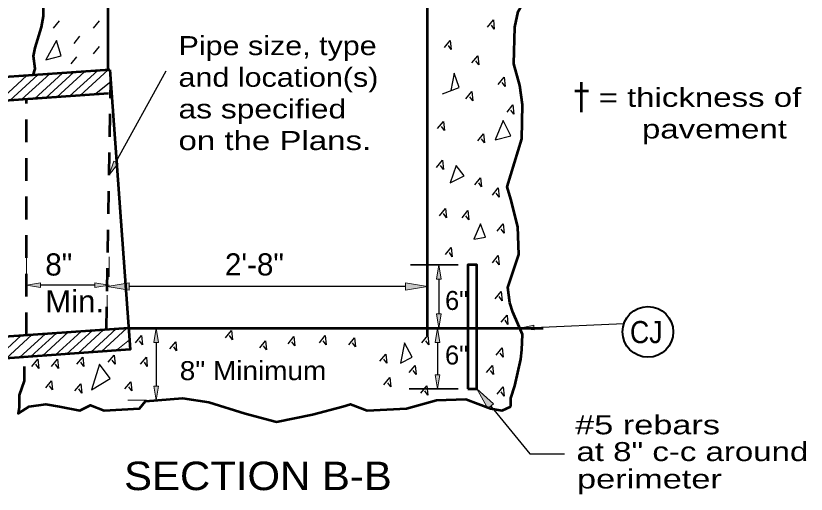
# Model space of a CAD drawing. Extents: x 90.4 to 125.8, y 0.5 to 22.5.
# Drawn here: x 112.141 to 117.136, y 11.763 to 14.787 of the extents above; entities that cross this region are included whole.
import ezdxf

# ---------------------------------------------------------------- set-up
doc = ezdxf.new("R2010")
doc.units = 0
doc.header["$LTSCALE"] = 0.048
doc.linetypes.add('MEDIUM_DASHED', pattern=[4.5, 3, -1.5])
for name, color, linetype, lineweight in [('1', 7, 'Continuous', 53), ('2', 7, 'MEDIUM_DASHED', 53), ('3', 7, 'Continuous', 13), ('4', 7, 'Continuous', 25), ('6', 7, 'Continuous', 13)]:
    doc.layers.add(name, color=color, linetype=linetype, lineweight=lineweight)

msp = doc.modelspace()

# ---------------------------------------------------------------- hatches: boundary and pattern name
at = {"layer": '1'}
for points in [[(114.82967, 13.12267), (114.79967, 13.12267), (114.81467, 13.21267), (114.81467, 13.21267)], [(112.298, 13.06892), (112.298, 13.09892), (112.208, 13.08392), (112.208, 13.08392)], [(112.6405, 13.06892), (112.6405, 13.09892), (112.73042, 13.08392), (112.73042, 13.08392)], [(112.85842, 13.05242), (112.85842, 13.09908), (112.71842, 13.07575), (112.71842, 13.07575)], [(114.60333, 13.05242), (114.60333, 13.09908), (114.74333, 13.07575), (114.74333, 13.07575)], [(114.82967, 12.90283), (114.79967, 12.90283), (114.81467, 12.81283), (114.81467, 12.81283)], [(113.0435, 12.72283), (113.0135, 12.72283), (113.0285, 12.81283), (113.0285, 12.81283)], [(114.82183, 12.72283), (114.79183, 12.72283), (114.80683, 12.81283), (114.80683, 12.81283)], [(114.82183, 12.5185), (114.79183, 12.5185), (114.80683, 12.4285), (114.80683, 12.4285)], [(113.0435, 12.44642), (113.0135, 12.44642), (113.0285, 12.35642), (113.0285, 12.35642)]]:
    msp.add_hatch(color=256, dxfattribs=at).paths.add_polyline_path(points)
at = {"layer": '3'}
for points in [[(112.78717, 13.85417), (112.76092, 13.86858), (112.73075, 13.78242), (112.73075, 13.78242)], [(115.41717, 12.80183), (115.41583, 12.83175), (115.32658, 12.81283), (115.32658, 12.81283)], [(115.12442, 12.30525), (115.16058, 12.33475), (115.054, 12.4285), (115.054, 12.4285)]]:
    msp.add_hatch(color=256, dxfattribs=at).paths.add_polyline_path(points)

# ---------------------------------------------------------------- linework, layer by layer
at = {"layer": '1'}
for p, q in [((112.72533, 14.44542), (112.72533, 16.20675)), ((114.74333, 12.76333), (114.74333, 16.20675)), ((112.73592, 14.44608), (110.75525, 14.3095)), ((112.72792, 14.29608), (110.72167, 14.15667)), ((112.85342, 12.81283), (110.89167, 12.6775)), ((112.85342, 12.81283), (115.474, 12.81283))]:
    msp.add_line(p, q, dxfattribs=at)
at = {"layer": '1', "lineweight": 13}
for p, q in [((112.208, 13.13825), (112.208, 13.26392)), ((112.7305, 13.13625), (112.7305, 13.26392)), ((114.74333, 13.13008), (114.74333, 13.25575)), ((112.71842, 13.02142), (112.71842, 12.89575)), ((113.091, 12.81283), (113.2085, 12.81283)), ((114.8615, 12.81283), (114.98683, 12.81283)), ((114.86933, 12.81283), (114.99467, 12.81283)), ((112.96642, 12.35642), (112.8485, 12.35642))]:
    msp.add_line(p, q, dxfattribs=at)
at = {"layer": '1', "lineweight": 35}
for p, q in [((114.93583, 13.21267), (114.63467, 13.21267)), ((114.93583, 12.4285), (114.62683, 12.4285))]:
    msp.add_line(p, q, dxfattribs=at)
at = {"layer": '1', "lineweight": 25}
for p, q in [((114.81467, 13.12267), (114.81467, 12.90283)), ((112.6405, 13.08392), (112.298, 13.08392)), ((114.60333, 13.07575), (112.85842, 13.07575)), ((113.0285, 12.72283), (113.0285, 12.44642)), ((114.80683, 12.72283), (114.80683, 12.5185))]:
    msp.add_line(p, q, dxfattribs=at)
at = {"layer": '1'}
for points in [[(112.25175, 14.41275), (112.26383, 14.45208), (112.25192, 14.53142), (112.26383, 14.58575), (112.30367, 14.71517), (112.31558, 14.78608), (112.31558, 14.86125), (112.24792, 14.999), (112.232, 15.10342), (112.21208, 15.22867), (112.228, 15.29967), (112.26383, 15.3915), (112.25983, 15.4875), (112.20817, 15.55433), (112.20417, 15.642), (112.27575, 15.77558), (112.27975, 15.85908), (112.236, 15.93008), (112.236, 15.99683), (112.236, 16.06783), (112.25275, 16.21383)], [(115.29492, 14.71617), (115.31583, 14.81517), (115.36358, 14.89867), (115.36358, 14.95708), (115.29992, 15.12408), (115.284, 15.22433), (115.33967, 15.27442), (115.33967, 15.39133), (115.30783, 15.45808), (115.38742, 15.54992), (115.44317, 15.66683), (115.52275, 15.72525), (115.62617, 15.75033), (115.73767, 15.767), (115.79333, 15.78375), (115.87292, 15.767), (115.92067, 15.767), (115.96842, 15.80042), (116.24825, 15.82258)], [(115.27017, 12.31833), (115.27017, 12.37017), (115.29492, 12.44792), (115.33192, 12.61642), (115.33808, 12.67475), (115.34433, 12.772), (115.2825, 12.91458), (115.264, 12.97292), (115.25167, 13.07008), (115.31958, 13.2775), (115.31342, 13.45242), (115.27017, 13.62742), (115.24542, 13.70517), (115.33808, 14.00983), (115.34433, 14.22367), (115.32575, 14.34683), (115.28867, 14.48292), (115.29492, 14.71617)], [(112.73592, 14.44608), (112.863, 12.67867), (110.93075, 12.53808)], [(112.19392, 12.57108), (112.19392, 12.48033), (112.16308, 12.38958), (112.16308, 12.31183), (112.15683, 12.27292), (112.22483, 12.31833), (112.32983, 12.33125), (112.41633, 12.31833), (112.546, 12.29242), (112.614, 12.32483), (112.7005, 12.29242), (112.92283, 12.30533), (112.95992, 12.35075), (113.19467, 12.37017), (113.36142, 12.34425), (113.59, 12.27292), (113.78767, 12.22108), (114.01617, 12.2665), (114.20767, 12.31833), (114.25708, 12.33125), (114.36208, 12.29242), (114.60925, 12.30533), (114.80067, 12.35717), (114.986, 12.36367), (115.14042, 12.30533), (115.21458, 12.29242), (115.27017, 12.31833)]]:
    msp.add_lwpolyline(points, dxfattribs=at)
at = {"layer": '1', "lineweight": 13}
for points in [[(114.82967, 13.12267), (114.79967, 13.12267), (114.81467, 13.21267), (114.81467, 13.21267)], [(112.298, 13.06892), (112.298, 13.09892), (112.208, 13.08392), (112.208, 13.08392)], [(112.6405, 13.06892), (112.6405, 13.09892), (112.73042, 13.08392), (112.73042, 13.08392)], [(112.85842, 13.05242), (112.85842, 13.09908), (112.71842, 13.07575), (112.71842, 13.07575)], [(114.60333, 13.05242), (114.60333, 13.09908), (114.74333, 13.07575), (114.74333, 13.07575)], [(114.82967, 12.90283), (114.79967, 12.90283), (114.81467, 12.81283), (114.81467, 12.81283)], [(113.0435, 12.72283), (113.0135, 12.72283), (113.0285, 12.81283), (113.0285, 12.81283)], [(114.82183, 12.72283), (114.79183, 12.72283), (114.80683, 12.81283), (114.80683, 12.81283)], [(114.82183, 12.5185), (114.79183, 12.5185), (114.80683, 12.4285), (114.80683, 12.4285)], [(113.0435, 12.44642), (113.0135, 12.44642), (113.0285, 12.35642), (113.0285, 12.35642)]]:
    msp.add_lwpolyline(points, close=True, dxfattribs=at)
at = {"layer": '1'}
msp.add_lwpolyline([(114.99833, 12.4285), (115.054, 12.4285), (115.054, 13.21267), (114.99833, 13.21267)], close=True, dxfattribs=at)
at = {"layer": '2'}
for p, q in [((112.71342, 12.80317), (112.74125, 14.37192)), ((112.208, 12.76825), (112.208, 14.25992))]:
    msp.add_line(p, q, dxfattribs=at)
at = {"layer": '3', "lineweight": 25}
for p, q in [((112.774, 13.86133), (113.09108, 14.44008)), ((115.4165, 12.81675), (115.98442, 12.84192))]:
    msp.add_line(p, q, dxfattribs=at)
at = {"layer": '3', "lineweight": 53}
for p, q in [((115.71433, 14.368), (115.71433, 14.179)), ((115.761, 14.3115), (115.67483, 14.3115))]:
    msp.add_line(p, q, dxfattribs=at)
at = {"layer": '3'}
for points in [[(112.78717, 13.85417), (112.76092, 13.86858), (112.73075, 13.78242), (112.73075, 13.78242)], [(115.41717, 12.80183), (115.41583, 12.83175), (115.32658, 12.81283), (115.32658, 12.81283)], [(115.12442, 12.30525), (115.16058, 12.33475), (115.054, 12.4285), (115.054, 12.4285)]]:
    msp.add_lwpolyline(points, close=True, dxfattribs=at)
at = {"layer": '3', "lineweight": 25}
msp.add_lwpolyline([(115.1425, 12.32), (115.38917, 12.01767), (115.60858, 12.01767)], dxfattribs=at)
at = {"layer": '3', "lineweight": 40}
msp.add_circle((116.13583, 12.78917), 0.16035, dxfattribs=at)
at = {"layer": '4'}
for p, q in [((112.37925, 14.70975), (112.41633, 14.75508)), ((112.6325, 14.70975), (112.66958, 14.75508)), ((115.12192, 14.71617), (115.159, 14.76158)), ((115.159, 14.76158), (115.16517, 14.70325)), ((115.16517, 14.70325), (115.14658, 14.72917)), ((112.509, 14.6125), (112.546, 14.65783)), ((112.6325, 14.54767), (112.66958, 14.59308)), ((114.85008, 14.58658), (114.88717, 14.63192)), ((114.89333, 14.57358), (114.87483, 14.59958)), ((114.88717, 14.63192), (114.89333, 14.57358)), ((112.49042, 14.48292), (112.5275, 14.52825)), ((115.02308, 14.48933), (115.06017, 14.53475)), ((115.06633, 14.47642), (115.04775, 14.50233)), ((115.06017, 14.53475), (115.06633, 14.47642)), ((112.48142, 14.27892), (112.65858, 14.44075)), ((112.54825, 14.28358), (112.72533, 14.44542)), ((112.03333, 14.24783), (112.21067, 14.40992)), ((112.10375, 14.25267), (112.28108, 14.41475)), ((112.178, 14.25783), (112.35525, 14.41983)), ((112.25958, 14.2635), (112.43683, 14.4255)), ((112.3305, 14.26842), (112.50767, 14.43033)), ((112.40092, 14.27333), (112.57808, 14.43525)), ((115.18983, 14.35325), (115.22692, 14.39867)), ((115.22692, 14.39867), (115.23308, 14.34033)), ((112.63892, 14.28983), (112.74125, 14.37192)), ((115.23308, 14.34033), (115.21458, 14.36625)), ((114.986, 14.26258), (115.02308, 14.30792)), ((115.02308, 14.30792), (115.02925, 14.24958)), ((115.02925, 14.24958), (115.01075, 14.2755)), ((115.24542, 14.17833), (115.2825, 14.22367)), ((115.28867, 14.16533), (115.27017, 14.19125)), ((115.2825, 14.22367), (115.28867, 14.16533)), ((114.80692, 14.07458), (114.84392, 14.12)), ((114.85008, 14.06167), (114.83158, 14.08758)), ((114.84392, 14.12), (114.85008, 14.06167)), ((115.06017, 13.99683), (115.09717, 14.04217)), ((115.09717, 14.04217), (115.10342, 13.98383)), ((115.10342, 13.98383), (115.08483, 14.00983)), ((114.80067, 13.82833), (114.83775, 13.87367)), ((114.84392, 13.81533), (114.82542, 13.84133)), ((114.83775, 13.87367), (114.84392, 13.81533)), ((115.04158, 13.71817), (115.07867, 13.7635)), ((115.07867, 13.7635), (115.08483, 13.70517)), ((115.08483, 13.70517), (115.06633, 13.73108)), ((115.15283, 13.65333), (115.18983, 13.69875)), ((115.18983, 13.69875), (115.196, 13.64042)), ((115.196, 13.64042), (115.1775, 13.66633)), ((114.81925, 13.52375), (114.85633, 13.56908)), ((114.8625, 13.51075), (114.84392, 13.53667)), ((114.85633, 13.56908), (114.8625, 13.51075)), ((114.96133, 13.51075), (114.99833, 13.55617)), ((114.99833, 13.55617), (115.00458, 13.49783)), ((115.00458, 13.49783), (114.986, 13.52375)), ((115.18367, 13.4265), (115.22075, 13.47192)), ((115.22692, 13.41358), (115.20842, 13.4395)), ((115.22075, 13.47192), (115.22692, 13.41358)), ((114.85633, 13.2775), (114.89333, 13.32283)), ((114.8995, 13.2645), (114.881, 13.29042)), ((114.89333, 13.32283), (114.8995, 13.2645)), ((115.15283, 13.22567), (115.18983, 13.271)), ((115.196, 13.21267), (115.1775, 13.23858)), ((115.18983, 13.271), (115.196, 13.21267)), ((115.17133, 12.99883), (115.20842, 13.04417)), ((115.20842, 13.04417), (115.21458, 12.98583)), ((115.21458, 12.98583), (115.196, 13.01175)), ((115.20842, 12.84975), (115.24542, 12.89508)), ((115.24542, 12.89508), (115.25167, 12.83675)), ((115.25167, 12.83675), (115.23308, 12.86267)), ((112.39267, 12.64442), (112.55433, 12.79217)), ((112.53458, 12.65475), (112.69558, 12.80192)), ((112.61542, 12.66067), (112.77608, 12.8075)), ((112.68242, 12.6655), (112.84283, 12.81208)), ((113.46642, 12.7525), (113.5035, 12.79792)), ((113.5035, 12.79792), (113.50967, 12.73958)), ((112.01225, 12.61675), (112.17567, 12.76608)), ((112.07983, 12.62167), (112.24292, 12.77067)), ((112.1655, 12.62792), (112.32817, 12.77658)), ((112.23625, 12.63308), (112.39858, 12.78142)), ((112.31075, 12.6385), (112.47275, 12.78658)), ((112.89817, 12.72017), (112.93517, 12.7655)), ((112.93517, 12.7655), (112.94133, 12.70717)), ((113.50967, 12.73958), (113.49117, 12.7655)), ((113.86175, 12.71367), (113.89883, 12.759)), ((113.89883, 12.759), (113.905, 12.70067)), ((114.05942, 12.72017), (114.0965, 12.7655)), ((114.0965, 12.7655), (114.10267, 12.70717)), ((114.24475, 12.70717), (114.28183, 12.7525)), ((114.28183, 12.7525), (114.288, 12.69417)), ((114.70808, 12.72017), (114.74508, 12.7655)), ((114.74508, 12.7655), (114.75125, 12.70717)), ((112.94133, 12.70717), (112.92283, 12.73308)), ((113.11433, 12.68125), (113.15142, 12.72658)), ((113.15758, 12.66825), (113.13908, 12.69417)), ((113.15142, 12.72658), (113.15758, 12.66825)), ((113.68267, 12.68775), (113.71967, 12.73308)), ((113.72592, 12.67475), (113.70733, 12.70067)), ((113.71967, 12.73308), (113.72592, 12.67475)), ((113.905, 12.70067), (113.8865, 12.72658)), ((114.10267, 12.70717), (114.08417, 12.73308)), ((114.288, 12.69417), (114.2695, 12.72017)), ((114.75125, 12.70717), (114.73275, 12.73308)), ((115.1775, 12.64233), (115.21458, 12.68775)), ((115.21458, 12.68775), (115.22075, 12.62942)), ((112.72517, 12.597), (112.76225, 12.64233)), ((112.76225, 12.64233), (112.76842, 12.584)), ((114.44242, 12.6035), (114.4795, 12.64883)), ((114.4795, 12.64883), (114.48567, 12.5905)), ((115.22075, 12.62942), (115.20225, 12.65533)), ((112.24333, 12.57108), (112.28042, 12.61642)), ((112.28042, 12.61642), (112.28658, 12.55808)), ((112.36692, 12.57108), (112.404, 12.61642)), ((112.404, 12.61642), (112.41017, 12.55808)), ((112.5275, 12.584), (112.56458, 12.62942)), ((112.57075, 12.57108), (112.55225, 12.597)), ((112.56458, 12.62942), (112.57075, 12.57108)), ((112.76842, 12.584), (112.74992, 12.60992)), ((112.929, 12.584), (112.96608, 12.62942)), ((112.97225, 12.57108), (112.95375, 12.597)), ((112.96608, 12.62942), (112.97225, 12.57108)), ((114.48567, 12.5905), (114.46717, 12.61642)), ((112.28658, 12.55808), (112.26808, 12.584)), ((112.41017, 12.55808), (112.39158, 12.584)), ((114.62775, 12.53217), (114.66483, 12.57758)), ((114.671, 12.51925), (114.65242, 12.54517)), ((114.66483, 12.57758), (114.671, 12.51925)), ((115.11575, 12.53217), (115.15283, 12.57758)), ((115.159, 12.51925), (115.14042, 12.54517)), ((115.15283, 12.57758), (115.159, 12.51925)), ((114.46717, 12.45442), (114.50417, 12.49975)), ((114.50417, 12.49975), (114.51042, 12.44142)), ((112.51517, 12.4155), (112.55225, 12.46092)), ((112.55225, 12.46092), (112.55842, 12.40258)), ((112.83017, 12.4285), (112.86725, 12.47383)), ((112.87342, 12.4155), (112.85492, 12.44142)), ((112.86725, 12.47383), (112.87342, 12.4155)), ((114.51042, 12.44142), (114.49183, 12.46742)), ((114.70183, 12.40258), (114.73892, 12.44792)), ((114.73892, 12.44792), (114.74508, 12.38958)), ((115.18367, 12.39608), (115.22075, 12.44142)), ((115.22075, 12.44142), (115.22692, 12.38317)), ((112.55842, 12.40258), (112.53983, 12.4285)), ((114.74508, 12.38958), (114.72658, 12.4155)), ((115.22692, 12.38317), (115.20842, 12.40908))]:
    msp.add_line(p, q, dxfattribs=at)
at = {"layer": '4', "lineweight": 13}
for p, q in [((112.46383, 12.64958), (112.62517, 12.79708)), ((112.77608, 12.67233), (112.85875, 12.73858))]:
    msp.add_line(p, q, dxfattribs=at)
at = {"layer": '4'}
for points in [[(112.32983, 14.50883), (112.42867, 14.53475), (112.39775, 14.63192)], [(115.17133, 14.00333), (115.27017, 14.02925), (115.22075, 14.12642)], [(114.88717, 13.73108), (114.97367, 13.7765), (114.92425, 13.84133)], [(115.03542, 13.37467), (115.10958, 13.38767), (115.07867, 13.47192)], [(114.57217, 12.5905), (114.64625, 12.62942), (114.59683, 12.72017)], [(112.62017, 12.422), (112.7375, 12.49333), (112.66958, 12.584)]]:
    msp.add_lwpolyline(points, close=True, dxfattribs=at)
for points in [[(114.83775, 14.29492), (114.94275, 14.33383), (114.91192, 14.42458), (114.89025, 14.31442)], [(112.32983, 12.435), (112.36692, 12.48033), (112.37308, 12.422), (112.35458, 12.44792)]]:
    msp.add_lwpolyline(points, dxfattribs=at)
at = {"layer": '6'}
for p, q in [((114.99833, 13.21267), (114.99842, 13.21267)), ((112.208, 13.08392), (112.20808, 13.08392)), ((112.208, 13.07575), (112.20808, 13.07575)), ((112.71842, 13.08392), (112.7185, 13.08392)), ((112.71842, 13.07575), (112.7185, 13.07575)), ((112.7305, 13.07375), (112.73058, 13.07375)), ((114.74333, 13.06758), (114.74342, 13.06758)), ((113.0285, 12.81283), (113.02858, 12.81283)), ((114.799, 12.81283), (114.79908, 12.81283)), ((114.80683, 12.81283), (114.80692, 12.81283)), ((114.81467, 12.81283), (114.81475, 12.81283)), ((114.80683, 12.4285), (114.80692, 12.4285)), ((114.99833, 12.4285), (114.99842, 12.4285)), ((113.0285, 12.35642), (113.02858, 12.35642)), ((113.02892, 12.35642), (113.029, 12.35642))]:
    msp.add_line(p, q, dxfattribs=at)

# ---------------------------------------------------------------- texts
at = {"layer": '1'}
msp.add_text('2\'-8"', height=0.14, dxfattribs=at).set_placement((113.46258, 13.14575))
at = {"layer": '3'}
for s, height, width, p in [('Pipe size, type', 0.12, 1.2, (113.16942, 14.53875)), ('and location(s)', 0.12, 1.2, (113.16942, 14.33875)), ('= thickness of', 0.12, 1.3, (115.824, 14.21183)), ('as specified', 0.12, 1.25, (113.16942, 14.13875)), ('pavement', 0.12, 1.3, (116.09825, 14.01183)), ('on the Plans.', 0.12, 1.3, (113.16942, 13.93875)), ('Min.', 0.14, 1.05, (112.32733, 12.91192)), ('CJ', 0.14, 0.9, (116.02258, 12.71783)), ('8" Minimum', 0.12, 1.1, (113.17733, 12.48408)), ('#5 rebars', 0.12, 1.35, (115.67617, 12.14158)), ('at 8" c-c around', 0.12, 1.3, (115.68408, 11.97233)), ('SECTION B-B', 0.18, 1.1, (112.82542, 11.78867)), ('perimeter', 0.12, 1.35, (115.688, 11.79908))]:
    msp.add_text(s, height=height, dxfattribs=dict(at, width=width)).set_placement(p)
for s, height, p in [('8"', 0.14, (112.32733, 13.14525)), ('6"', 0.12, (114.85383, 12.92783)), ('6"', 0.12, (114.85383, 12.58267))]:
    msp.add_text(s, height=height, dxfattribs=at).set_placement(p)

doc.saveas('drawing.dxf')
